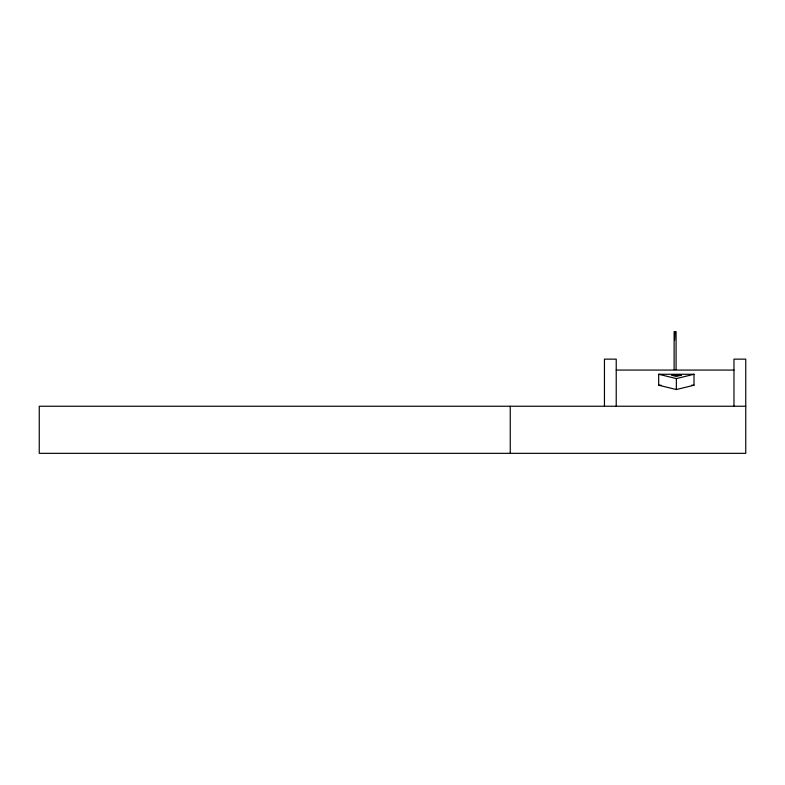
<?xml version="1.0" encoding="UTF-8"?>
<svg xmlns="http://www.w3.org/2000/svg" width="785" height="785" viewBox="0 0 785 785"><rect width="100%" height="100%" fill="white"/><g stroke="black" fill="none" stroke-linecap="round" stroke-linejoin="round"><path stroke-width="1.18" d="M674.678 340.033L674.914 331.662M658.684 374.268L676.346 378.576L694.009 374.268L694.009 385.229L676.346 389.537L658.684 385.229L658.684 374.268L694.009 374.268M616.225 370.069L733.975 370.069M658.684 385.229L661.117 385.229M691.565 385.229L694.009 385.229M745.75 406.237L39.25 406.237L39.25 453.337L745.75 453.337L745.75 359.137L733.975 359.137L733.975 406.237M676.346 378.576L676.346 389.537M676.081 369.588L676.081 331.662L674.119 331.662L674.119 369.588M616.225 406.237L616.225 359.137L604.45 359.137L604.45 406.237M510.25 406.237L510.25 453.337M681.184 375.201L676.346 376.427L671.44 375.23L681.184 375.201"/></g></svg>
